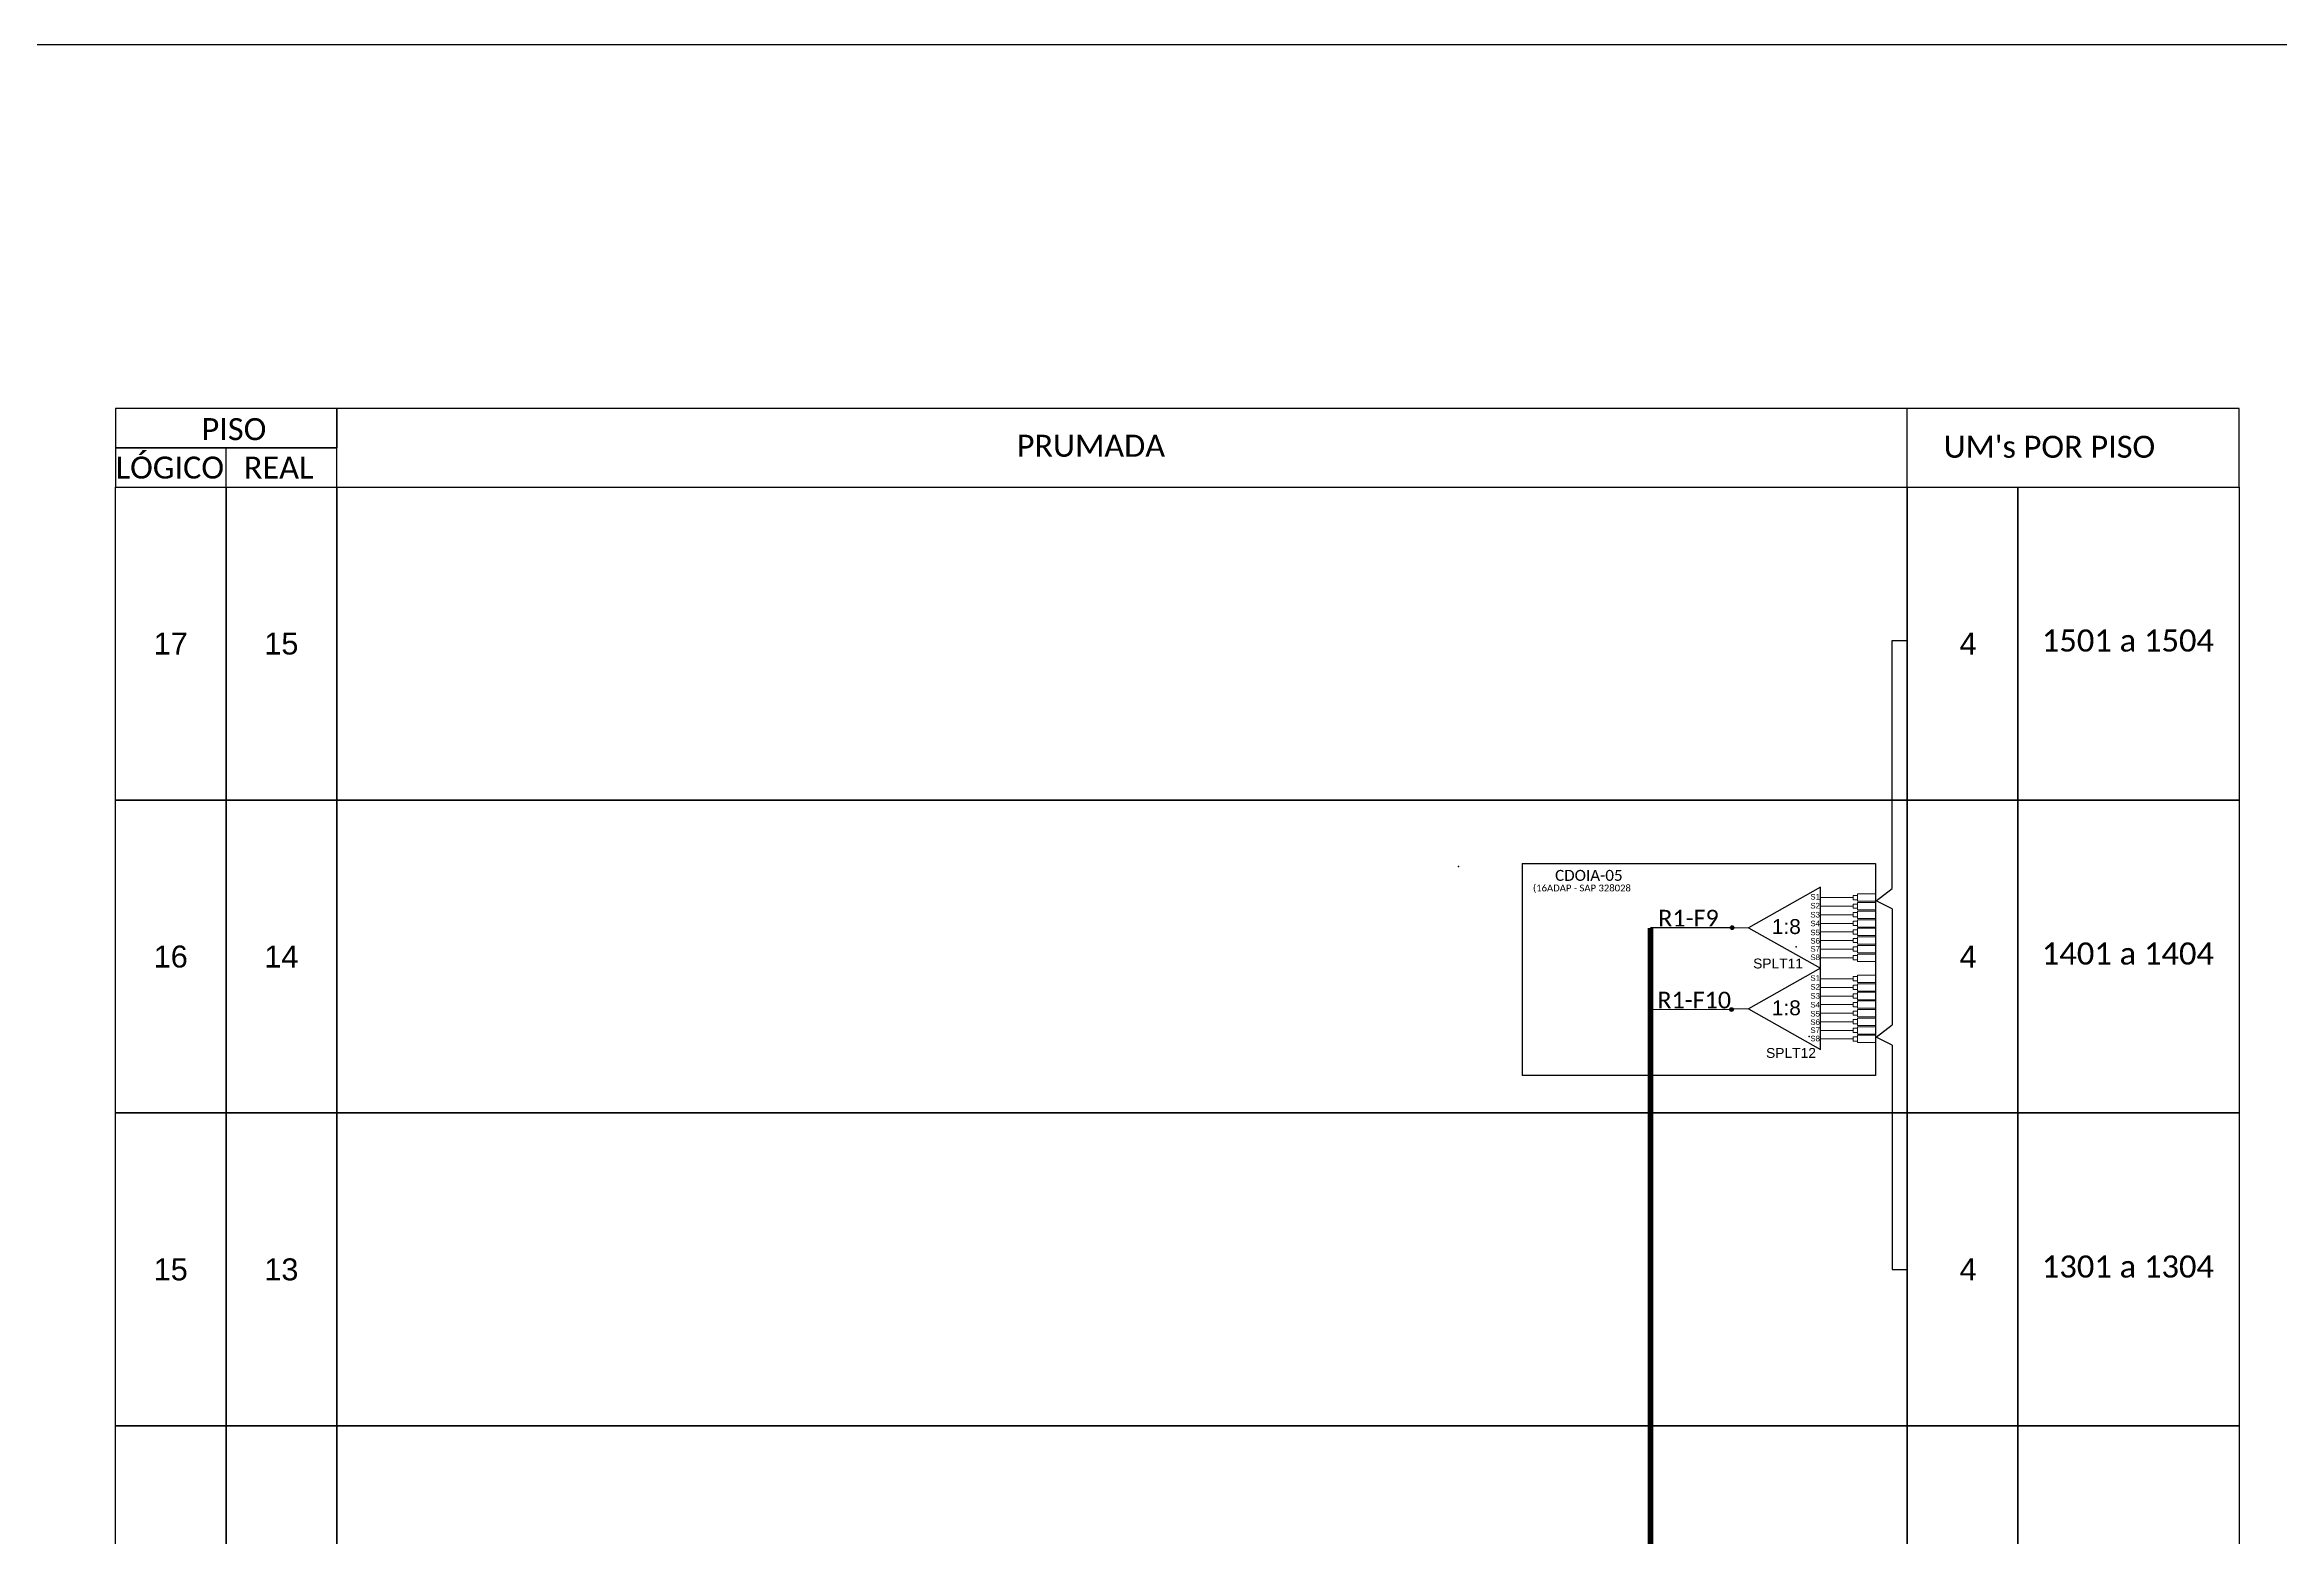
# Model space of a CAD drawing. Header units: metres. Extents: x -3 to 1679, y -2 to 592.
# Drawn here: x 599.5 to 732.6, y 502.7 to 591.6 of the extents above; entities that cross this region are included whole.
import ezdxf
from ezdxf.enums import TextEntityAlignment as Align

# ---------------------------------------------------------------- set-up
doc = ezdxf.new("R2010")
doc.units = ezdxf.units.M
doc.styles.add('ARIAL', font='arial.ttf')
doc.styles.add('WMF-Calibri0', font='calibri.ttf')

# ---------------------------------------------------------------- blocks, each defined once
blk = doc.blocks.new('A$C415C251F')
at = {"color": 3}
blk.add_point((0, 0), dxfattribs=at)
blk = doc.blocks.new('LEG_CDOIA8_C-SPLT_ESQ')
at = {"color": 3, "extrusion": (0, 0, -1), "xscale": -1, "zscale": -1}
blk.add_blockref('A$C415C251F', (0, 0), dxfattribs=at)
at = {"color": 1, "style": 'WMF-Calibri0', "flags": 4}
blk.add_attdef('MODELO', text='', height=1.5, dxfattribs=at).set_placement((22.54, -4.54), align=Align.CENTER)
blk.add_attdef('CDO', (21.44, -2.61), '', height=2, dxfattribs=at)
at = {"style": 'ARIAL', "flags": 4}
blk.add_attdef('SPLITAGEM', text='', height=1.5, dxfattribs=at).set_placement((18.61, -12.59), align=Align.CENTER)
blk = doc.blocks.new('SPLT_1-8_SC-APC')
at = {"color": 1}
blk.add_lwpolyline([(-7.37, -2.1), (-17.04, -7.55), (-7.37, -13), (-7.37, -2.1)], dxfattribs=at)
at = {"color": 3, "lineweight": 0}
for points in [[(-2.99, -3.51), (-7.37, -3.51)], [(-7.37, -4.66), (-2.99, -4.66)], [(-7.37, -5.82), (-2.99, -5.82)], [(-2.41, -3.02), (-2.41, -4)], [(-2.41, -3.02), (0, -3.02)], [(-2.41, -4), (0, -4)], [(-2.41, -4.17), (-2.41, -5.16)], [(-2.41, -4.17), (0, -4.17)], [(-2.41, -5.16), (0, -5.16)], [(-2.41, -5.32), (-2.41, -6.31)], [(-2.41, -5.32), (0, -5.32)], [(-7.37, -6.97), (-2.99, -6.97)], [(-7.37, -8.12), (-2.99, -8.12)], [(-2.41, -6.31), (0, -6.31)], [(-2.41, -6.48), (-2.41, -7.46)], [(-2.41, -6.48), (0, -6.48)], [(-2.41, -7.46), (0, -7.46)], [(-2.41, -7.63), (-2.41, -8.62)], [(-2.41, -7.63), (0, -7.63)], [(-2.41, -8.62), (0, -8.62)], [(-2.41, -8.78), (-2.41, -9.77)], [(-2.41, -8.78), (0, -8.78)], [(-7.37, -9.28), (-2.99, -9.28)], [(-7.37, -10.43), (-2.99, -10.43)], [(-7.37, -11.58), (-2.99, -11.58)], [(-2.41, -9.77), (0, -9.77)], [(-2.41, -9.94), (-2.41, -10.92)], [(-2.41, -9.94), (0, -9.94)], [(-2.41, -10.92), (0, -10.92)], [(-2.41, -11.09), (-2.41, -12.08)], [(-2.41, -11.09), (0, -11.09)], [(-2.41, -12.08), (0, -12.08)]]:
    blk.add_lwpolyline(points, dxfattribs=at)
for points in [[(-2.99, -3.22), (-2.41, -3.22), (-2.41, -3.8), (-2.99, -3.8)], [(-2.99, -4.38), (-2.41, -4.38), (-2.41, -4.95), (-2.99, -4.95)], [(-2.99, -5.53), (-2.41, -5.53), (-2.41, -6.1), (-2.99, -6.1)], [(-2.99, -6.68), (-2.41, -6.68), (-2.41, -7.26), (-2.99, -7.26)], [(-2.99, -7.84), (-2.41, -7.84), (-2.41, -8.41), (-2.99, -8.41)], [(-2.99, -8.99), (-2.41, -8.99), (-2.41, -9.56), (-2.99, -9.56)], [(-2.99, -10.14), (-2.41, -10.14), (-2.41, -10.72), (-2.99, -10.72)], [(-2.99, -11.3), (-2.41, -11.3), (-2.41, -11.87), (-2.99, -11.87)]]:
    blk.add_lwpolyline(points, close=True, dxfattribs=at)
at = {"color": 1, "lineweight": 0}
blk.add_lwpolyline([(-17.04, -7.55), (-19.26, -7.55)], dxfattribs=at)
at = {"color": 1, "style": 'ARIAL'}
for s, height, p in [('S1', 0.75, (-8.74, -3.78)), ('S2', 0.75, (-8.74, -4.97)), ('S3', 0.75, (-8.74, -6.18)), ('1:8', 2, (-13.91, -8.4)), ('S4', 0.75, (-8.74, -7.36)), ('S5', 0.75, (-8.74, -8.57)), ('S6', 0.75, (-8.74, -9.69)), ('S7', 0.75, (-8.74, -10.78)), ('S8', 0.75, (-8.74, -11.9))]:
    blk.add_text(s, height=height, dxfattribs=at).set_placement(p)
blk = doc.blocks.new('SPLITTER_')
blk.add_point((0, 0))
at = {"style": 'ARIAL', "flags": 4}
blk.add_attdef('SPLT', (0, -3.26), '', height=1.5, dxfattribs=at)

msp = doc.modelspace()

# ---------------------------------------------------------------- hatches: boundary and pattern name
h = msp.add_hatch(color=3)
h.dxf.hatch_style = 1
edge = h.paths.add_edge_path()
edge.add_arc((700.04, 538.96), 0.112, 0, 360)
h = msp.add_hatch(color=3)
h.dxf.hatch_style = 1
edge = h.paths.add_edge_path()
edge.add_arc((700, 534.08), 0.112, 0, 360)

# ---------------------------------------------------------------- linework, layer by layer
at = {"color": 7}
msp.add_lwpolyline([(-3.02, -2.43), (837.98, -2.43), (837.98, 591.57), (-3.02, 591.57)], close=True, dxfattribs=at)
at = {"color": 0}
for points in [[(603.73, 567.55), (616.91, 567.55), (616.91, 569.89), (603.73, 569.89)], [(603.73, 565.21), (616.91, 565.21), (616.91, 567.55), (603.73, 567.55)]]:
    msp.add_lwpolyline(points, close=True, dxfattribs=at)
for points in [[(616.91, 565.21), (730.24, 565.21), (730.24, 569.89), (616.91, 569.89), (616.91, 569.89), (616.91, 567.55)], [(710.46, 565.21), (710.46, 569.89)], [(610.32, 565.21), (610.32, 567.55)]]:
    msp.add_lwpolyline(points)
for points in [[(603.73, 565.21), (610.32, 565.21), (610.32, 546.56), (603.73, 546.56)], [(610.32, 565.21), (616.91, 565.21), (616.91, 546.56), (610.32, 546.56)], [(616.91, 565.21), (710.46, 565.21), (710.46, 546.56), (616.91, 546.56)], [(710.46, 565.21), (717.05, 565.21), (717.05, 546.56), (710.46, 546.56)], [(717.05, 565.21), (730.24, 565.21), (730.24, 546.56), (717.05, 546.56)], [(603.73, 546.56), (610.32, 546.56), (610.32, 527.92), (603.73, 527.92)], [(610.32, 546.56), (616.91, 546.56), (616.91, 527.92), (610.32, 527.92)], [(616.91, 546.56), (710.46, 546.56), (710.46, 527.92), (616.91, 527.92)], [(710.46, 546.56), (717.05, 546.56), (717.05, 527.92), (710.46, 527.92)], [(717.05, 546.56), (730.24, 546.56), (730.24, 527.92), (717.05, 527.92)], [(603.73, 527.92), (610.32, 527.92), (610.32, 509.27), (603.73, 509.27)], [(610.32, 527.92), (616.91, 527.92), (616.91, 509.27), (610.32, 509.27)], [(616.91, 527.92), (710.46, 527.92), (710.46, 509.27), (616.91, 509.27)], [(710.46, 527.92), (717.05, 527.92), (717.05, 509.27), (710.46, 509.27)], [(717.05, 527.92), (730.24, 527.92), (730.24, 509.27), (717.05, 509.27)], [(603.73, 509.27), (610.32, 509.27), (610.32, 490.63), (603.73, 490.63)], [(610.32, 509.27), (616.91, 509.27), (616.91, 490.63), (610.32, 490.63)], [(616.91, 509.27), (710.46, 509.27), (710.46, 490.63), (616.91, 490.63)], [(710.46, 509.27), (717.05, 509.27), (717.05, 490.63), (710.46, 490.63)], [(717.05, 509.27), (730.24, 509.27), (730.24, 490.63), (717.05, 490.63)]]:
    msp.add_lwpolyline(points, close=True)
at = {"color": 3}
for points in [[(709.58, 541.3), (709.58, 556.08), (710.46, 556.08)], [(709.58, 540.08), (708.62, 540.56), (709.58, 541.3)], [(709.58, 540.08), (709.58, 533.17)], [(709.58, 531.95), (708.62, 532.43), (709.58, 533.17)], [(709.58, 531.95), (709.58, 518.6), (710.46, 518.6)]]:
    msp.add_lwpolyline(points, dxfattribs=at)
at = {"color": 1}
for points in [[(687.54, 542.79), (708.58, 542.79), (708.58, 530.16), (687.54, 530.16)], [(687.54, 542.79), (687.54, 530.16)]]:
    msp.add_lwpolyline(points, dxfattribs=at)
at = {"color": 5, "const_width": 0.346}
msp.add_lwpolyline([(695.18, 538.95), (695.18, 250.7), (699.88, 250.7), (699.88, 249.7)], dxfattribs=at)
at = {"color": 5}
for points in [[(700.03, 538.96), (695.18, 538.95)], [(699.99, 534.08), (695.14, 534.07)]]:
    msp.add_lwpolyline(points, dxfattribs=at)
at = {"color": 3}
for centre in [(700.04, 538.96), (700, 534.08)]:
    msp.add_circle(centre, 0.112, dxfattribs=at)

# ---------------------------------------------------------------- block references
ref = msp.add_blockref('LEG_CDOIA8_C-SPLT_ESQ', (683.74, 542.6), dxfattribs=dict(at, xscale=0.32591268864, yscale=0.32591268864, zscale=0.32591268864))
ref.add_attrib('CDO', 'CDOIA-05', (689.49, 541.75), dxfattribs={"color": 1, "height": 0.652, "style": 'WMF-Calibri0'})
ref.add_attrib('MODELO', '(16ADAP - SAP 328028', dxfattribs={"color": 1, "height": 0.4074, "style": 'WMF-Calibri0'}).set_placement((691.09, 541.12), align=Align.CENTER)
at = {"color": 3, "xscale": 0.4438259915471911, "yscale": 0.4438259915471911, "zscale": 0.4438259915471911}
for p in [(708.58, 542.31), (708.58, 537.47)]:
    msp.add_blockref('SPLT_1-8_SC-APC', p, dxfattribs=at)
ref = msp.add_blockref('SPLITTER_', (703.86, 537.81), dxfattribs=dict(xscale=-0.3928411872000001, yscale=0.3928411872000001, zscale=0.3928411872000001))
ref.add_attrib('SPLT', 'SPLT11', (701.29, 536.53), dxfattribs={"height": 0.589, "style": 'ARIAL'})
ref = msp.add_blockref('SPLITTER_', (704.63, 532.48), dxfattribs=dict(xscale=-0.3928411872000001, yscale=0.3928411872000001, zscale=0.3928411872000001))
ref.add_attrib('SPLT', 'SPLT12', (702.06, 531.2), dxfattribs={"height": 0.589, "style": 'ARIAL'})

# ---------------------------------------------------------------- texts
at = {"color": 0, "style": 'WMF-Calibri0'}
for s, height, p in [('     PISO', 1.31, (606.55, 568.01)), ('  LÓGICO', 1.31, (602.82, 565.72)), ('PRUMADA', 1.31, (657.42, 567.02)), ("UM's POR PISO", 1.3098, (712.64, 566.96)), ('    REAL', 1.31, (609.53, 565.72))]:
    msp.add_text(s, height=height, dxfattribs=at).set_placement(p)
at = {"style": 'WMF-Calibri0'}
for s, p in [('1501 a 1504', (718.49, 555.41)), ('1401 a 1404', (718.49, 536.76)), ('1301 a 1304', (718.49, 518.11))]:
    msp.add_text(s, height=1.3195, dxfattribs=at).set_placement(p)
at = {"color": 5, "style": 'WMF-Calibri0'}
for s, p in [('R1-F9', (695.64, 539.03)), ('R1-F10', (695.59, 534.15))]:
    msp.add_text(s, height=0.994, dxfattribs=at).set_placement(p)
at = {"style": 'ARIAL', "flags": 12}
for tag, text, p in [('17', 'XX', (607.02, 555.89)), ('15', '7', (613.61, 555.89)), ('4', 'XX', (714.1, 555.89)), ('16', 'XX', (607.02, 537.24)), ('14', '7', (613.61, 537.24)), ('4', 'XX', (714.1, 537.24)), ('15', 'XX', (607.02, 518.6)), ('13', '7', (613.61, 518.6)), ('4', 'XX', (714.1, 518.6))]:
    msp.add_attdef(tag, text=text, height=1.31, dxfattribs=at).set_placement(p, align=Align.MIDDLE_CENTER)

doc.saveas('drawing.dxf')
